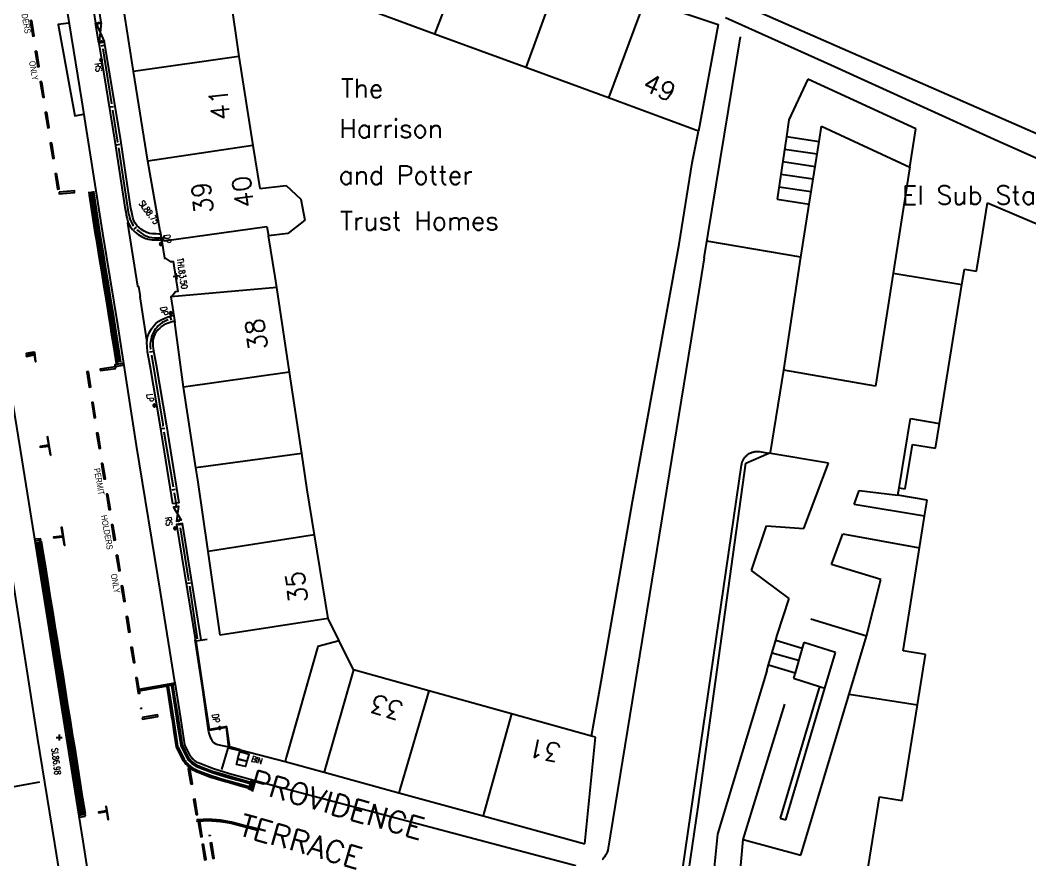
# Model space of a CAD drawing. Extents: x 427500 to 429848, y 434500 to 436505.
# Drawn here: x 429300.9 to 429366, y 435144.8 to 435198.9 of the extents above; entities that cross this region are included whole.
import ezdxf

# ---------------------------------------------------------------- set-up
doc = ezdxf.new("R2010")
doc.units = 0
doc.layers.get('0').update_dxf_attribs({"color": 222})
doc.layers.add('LPTIP_Ex_Base', color=8, linetype='Continuous')
doc.styles.add('ARIAL', font='arial.ttf', dxfattribs={"width": 0.8})
doc.styles.add('MtXpl_Romans', font='romans__.ttf')
doc.styles.get("Standard").update_dxf_attribs({"font": 'romans.shx'})

# ---------------------------------------------------------------- blocks, each defined once
blk = doc.blocks.new('FENCE_UP')
at = {"color": 0, "linetype": 'ByBlock', "flags": 128}
blk.add_lwpolyline([(0, 0.5), (0, -0.5)], dxfattribs=at)
blk = doc.blocks.new('GATE')
at = {"color": 0, "linetype": 'ByBlock', "flags": 128}
for points in [[(-0.450902, 0), (-0.451904, 0.007014), (-0.455912, 0.014028), (-0.460922, 0.019038), (-0.467936, 0.023046), (-0.475952, 0.024048), (-0.482966, 0.023046), (-0.48998, 0.019038), (-0.49499, 0.014028), (-0.498998, 0.007014), (-0.5, 0), (-0.498998, -0.007014), (-0.49499, -0.014028), (-0.48998, -0.019038), (-0.482966, -0.023046), (-0.475952, -0.024048), (-0.467936, -0.023046), (-0.460922, -0.019038), (-0.455912, -0.014028), (-0.451904, -0.007014)], [(-0.475952, 0.024048), (-0.475952, 0.078156), (0.475952, -0.078156), (0.475952, -0.024048)], [(-0.475952, -0.024048), (-0.475952, -0.078156), (0.475952, 0.078156), (0.475952, 0.024048)], [(-0.450902, 0), (-0.451904, -0.007014)], [(0.5, 0), (0.498998, 0.007014), (0.49499, 0.014028), (0.48998, 0.019038), (0.482966, 0.023046), (0.475952, 0.024048), (0.467936, 0.023046), (0.460922, 0.019038), (0.455912, 0.014028), (0.451904, 0.007014), (0.450902, 0), (0.451904, -0.007014), (0.455912, -0.014028), (0.460922, -0.019038), (0.467936, -0.023046), (0.475952, -0.024048), (0.482966, -0.023046), (0.48998, -0.019038), (0.49499, -0.014028), (0.498998, -0.007014)], [(0.5, 0), (0.498998, -0.007014)]]:
    blk.add_lwpolyline(points, dxfattribs=at)
blk = doc.blocks.new('CIRCL')
at = {"color": 0, "linetype": 'ByBlock', "flags": 128}
for points in [[(0.5, 0), (0.475, 0.154), (0.404, 0.293), (0.293, 0.404), (0.154, 0.475), (0, 0.5), (-0.154, 0.475), (-0.293, 0.404), (-0.404, 0.293), (-0.475, 0.154), (-0.5, 0), (-0.475, -0.154), (-0.404, -0.293), (-0.293, -0.404), (-0.154, -0.475), (0, -0.5), (0.154, -0.475), (0.293, -0.404), (0.404, -0.293), (0.475, -0.154)], [(0.5, 0), (0.475, -0.154)]]:
    blk.add_lwpolyline(points, dxfattribs=at)
blk = doc.blocks.new('MH_BANK_L')
at = {"color": 0, "linetype": 'ByBlock', "flags": 128}
for points in [[(-0.19, 0.02005), (-0.5, 0.02005)], [(-0.5, 0.02005), (-0.5, 0.00005)], [(-0.5, 0.01905), (-0.19, 0.01905)], [(-0.5, 0.01795), (-0.19, 0.01795)], [(-0.5, 0.01695), (-0.19, 0.01695)], [(-0.5, 0.01595), (-0.19, 0.01595)], [(-0.5, 0.01495), (-0.19, 0.01495)], [(-0.5, 0.01395), (-0.19, 0.01395)], [(-0.5, 0.01305), (-0.19, 0.01305)], [(-0.5, 0.01205), (-0.19, 0.01205)], [(-0.5, 0.01105), (-0.19, 0.01105)], [(-0.5, 0.01005), (-0.19, 0.01005)], [(-0.5, 0.00905), (-0.19, 0.00905)], [(-0.5, 0.00805), (-0.19, 0.00805)], [(-0.5, 0.00695), (-0.19, 0.00695)], [(-0.5, 0.00595), (-0.19, 0.00595)], [(-0.5, 0.00495), (-0.19, 0.00495)], [(-0.5, 0.00405), (-0.19, 0.00405)], [(-0.5, 0.00295), (-0.19, 0.00295)], [(-0.5, 0.00195), (-0.19, 0.00195)], [(-0.5, 0.00105), (-0.19, 0.00105)], [(-0.5, 0.00005), (-0.19, 0.00005)], [(-0.19, 0.00005), (-0.19, 0.02005)], [(-0.1, -0.04005), (-0.19, 0.02005)], [(-0.19, 0.01905), (-0.101, -0.03995)], [(-0.19, 0.01795), (-0.102, -0.04005)], [(-0.19, 0.01695), (-0.1031, -0.03995)], [(-0.19, 0.01595), (-0.1042, -0.04005)], [(-0.19, 0.01495), (-0.1052, -0.03995)], [(-0.19, 0.01395), (-0.1062, -0.03995)], [(-0.19, 0.01305), (-0.1072, -0.03995)], [(-0.19, 0.01205), (-0.108, -0.03995)], [(-0.19, 0.01105), (-0.109, -0.03995)], [(-0.19, 0.01005), (-0.11, -0.04005)], [(-0.19, 0.00905), (-0.1112, -0.03995)], [(-0.19, 0.00805), (-0.19, 0.00695)], [(-0.19, 0.00805), (-0.1124, -0.04005)], [(-0.19, 0.00695), (-0.1135, -0.03995)], [(-0.19, 0.00595), (-0.1144, -0.03995)], [(-0.19, 0.00495), (-0.1154, -0.03995)], [(-0.19, 0.00405), (-0.1163, -0.03995)], [(-0.19, 0.00295), (-0.1173, -0.03995)], [(-0.19, 0.00195), (-0.1183, -0.03995)], [(-0.19, 0.00105), (-0.1191, -0.04005)], [(-0.19, 0.00005), (-0.12, -0.04005)], [(-0.0601, 0.04005), (-0.11, -0.04005)], [(-0.0601, 0.04005), (-0.109, -0.03995)], [(-0.0601, 0.04005), (-0.108, -0.03995)], [(-0.0601, 0.04005), (-0.1072, -0.03995)], [(-0.0601, 0.04005), (-0.1062, -0.03995)], [(-0.0601, 0.04005), (-0.1058, -0.03085)], [(-0.0601, 0.04005), (-0.1055, -0.03155)], [(-0.0601, 0.04005), (-0.1052, -0.03995)], [(-0.0601, 0.04005), (-0.1042, -0.04005)], [(-0.0601, 0.04005), (-0.1031, -0.03995)], [(-0.0601, 0.04005), (-0.102, -0.04005)], [(-0.0601, 0.04005), (-0.101, -0.03995)], [(-0.0601, 0.04005), (-0.1, -0.04005)], [(-0.0601, 0.04005), (-0.1, -0.04005)], [(-0.04, 0.04005), (-0.0601, 0.04005)], [(0.05, 0.00005), (-0.04, 0.04005)], [(0.07, 0.00005), (0.05, 0.00005)], [(0.12, 0.02005), (0.07, 0.00005)], [(0.5, 0.02005), (0.12, 0.02005)], [(-0.1, -0.04005), (-0.12, -0.04005)], [(-0.1058, -0.03085), (-0.1137, -0.03085)], [(-0.1055, -0.03155), (-0.1127, -0.03155)], [(-0.1059, -0.03225), (-0.1116, -0.03225)], [(-0.1065, -0.03295), (-0.1105, -0.03295)], [(-0.107, -0.03375), (-0.1094, -0.03375)], [(-0.1075, -0.03445), (-0.1083, -0.03445)], [(-0.1055, -0.03155), (-0.1077, -0.03485)]]:
    blk.add_lwpolyline(points, dxfattribs=at)
blk = doc.blocks.new('SPOT')
at = {"color": 0, "linetype": 'ByBlock', "flags": 128}
for points in [[(-0.5, 0), (0.5, 0)], [(0, 0.5), (0, -0.5)]]:
    blk.add_lwpolyline(points, dxfattribs=at)

msp = doc.modelspace()

# ---------------------------------------------------------------- linework, layer by layer
at = {"layer": 'LPTIP_Ex_Base', "color": 251, "true_color": 0x636466}
for p, q in [((429329.974, 435204.277), (429327.594, 435198.047)), ((429335.774, 435202.177), (429333.474, 435195.887)), ((429314.294, 435201.347), (429314.974, 435196.587)), ((429308.174, 435195.637), (429307.414, 435200.477)), ((429327.594, 435198.047), (429322.354, 435199.977)), ((429341.154, 435200.227), (429338.814, 435193.927)), ((429341.154, 435200.227), (429345.898, 435198.671)), ((429347.324, 435199.987), (429368.324, 435190.787)), ((429345.898, 435198.671), (429344.624, 435191.787)), ((429346.362, 435199.121), (429353.155, 435196.055)), ((429333.474, 435195.887), (429327.594, 435198.047)), ((429344.991, 435183.616), (429347.336, 435197.858)), ((429314.974, 435196.587), (429308.174, 435195.637)), ((429314.974, 435196.587), (429315.884, 435190.847)), ((429353.155, 435196.055), (429358.917, 435193.434)), ((429309.104, 435189.837), (429308.174, 435195.637)), ((429338.814, 435193.927), (429333.474, 435195.887)), ((429351.668, 435195.145), (429350.453, 435192.512)), ((429358.643, 435191.925), (429351.668, 435195.145)), ((429344.624, 435191.787), (429338.814, 435193.927)), ((429358.917, 435193.434), (429363.936, 435191.161)), ((429350.453, 435192.512), (429350.294, 435191.441)), ((429352.394, 435191.113), (429352.549, 435192.095)), ((429352.549, 435192.095), (429358.255, 435189.461)), ((429344.204, 435189.747), (429344.624, 435191.787)), ((429350.294, 435191.441), (429349.691, 435187.385)), ((429350.294, 435191.441), (429352.394, 435191.113)), ((429358.255, 435189.461), (429358.643, 435191.925)), ((429315.884, 435190.847), (429309.104, 435189.837)), ((429315.884, 435190.847), (429316.324, 435188.087)), ((429351.753, 435187.063), (429352.394, 435191.113)), ((429363.936, 435191.161), (429373.486, 435186.887)), ((429350.173, 435190.63), (429352.268, 435190.318)), ((429309.897, 435185.322), (429309.104, 435189.837)), ((429343.374, 435184.487), (429344.204, 435189.747)), ((429350.053, 435189.819), (429352.14, 435189.508)), ((429358.255, 435189.461), (429358.238, 435189.355)), ((429349.932, 435189.007), (429352.012, 435188.698)), ((429358.238, 435189.355), (429357.176, 435182.614)), ((429316.324, 435188.087), (429318.024, 435188.287)), ((429318.024, 435188.287), (429318.974, 435187.387)), ((429349.812, 435188.196), (429351.884, 435187.888)), ((429318.974, 435187.387), (429319.224, 435186.037)), ((429349.691, 435187.385), (429351.753, 435187.063)), ((429351.212, 435183.647), (429351.753, 435187.063)), ((429362.867, 435184.726), (429363.271, 435187.154)), ((429363.271, 435187.154), (429372.838, 435183.072)), ((429310.161, 435184.713), (429316.774, 435185.637)), ((429316.774, 435185.637), (429316.874, 435185.037)), ((429319.224, 435186.037), (429318.124, 435185.187)), ((429309.947, 435185.003), (429310.161, 435184.713)), ((429318.124, 435185.187), (429316.874, 435185.037)), ((429317.324, 435182.387), (429316.874, 435185.037)), ((429340.374, 435167.887), (429343.374, 435184.487)), ((429351.212, 435183.647), (429345.167, 435184.682)), ((429362.551, 435182.761), (429362.867, 435184.726)), ((429344.991, 435183.616), (429344.291, 435179.314)), ((429350.117, 435176.368), (429351.212, 435183.647)), ((429317.424, 435181.707), (429317.324, 435182.387)), ((429357.176, 435182.614), (429356.029, 435175.337)), ((429357.176, 435182.614), (429361.61, 435181.9)), ((429361.61, 435181.9), (429361.769, 435182.887)), ((429361.769, 435182.887), (429362.551, 435182.761)), ((429317.424, 435181.707), (429310.581, 435181.09)), ((429318.244, 435176.237), (429317.424, 435181.707)), ((429360.162, 435172.926), (429361.61, 435181.9)), ((429311.394, 435175.277), (429310.838, 435179.443)), ((429344.291, 435179.314), (429338.777, 435145.409)), ((429318.244, 435176.237), (429311.394, 435175.277)), ((429319.024, 435170.997), (429318.244, 435176.237)), ((429349.271, 435171.06), (429350.117, 435176.368)), ((429356.029, 435175.337), (429350.117, 435176.368)), ((429312.204, 435170.067), (429311.394, 435175.277)), ((429357.554, 435168.781), (429358.298, 435173.242)), ((429358.298, 435173.242), (429360.162, 435172.926)), ((429359.905, 435171.33), (429360.162, 435172.926)), ((429357.941, 435168.715), (429358.419, 435171.577)), ((429358.419, 435171.577), (429359.905, 435171.33)), ((429319.024, 435170.997), (429312.204, 435170.067)), ((429319.374, 435168.637), (429319.024, 435170.997)), ((429347.48, 435170.524), (429347.499, 435170.563)), ((429347.499, 435170.563), (429347.519, 435170.601)), ((429347.519, 435170.601), (429347.54, 435170.638)), ((429347.54, 435170.638), (429347.563, 435170.675)), ((429347.563, 435170.675), (429347.588, 435170.71)), ((429347.588, 435170.71), (429347.614, 435170.745)), ((429347.614, 435170.745), (429347.642, 435170.778)), ((429347.642, 435170.778), (429347.671, 435170.81)), ((429347.668, 435170.358), (429349.157, 435171.01)), ((429347.671, 435170.81), (429347.701, 435170.841)), ((429347.701, 435170.841), (429347.732, 435170.87)), ((429347.732, 435170.87), (429347.765, 435170.898)), ((429347.765, 435170.898), (429347.799, 435170.925)), ((429347.799, 435170.925), (429347.834, 435170.95)), ((429347.834, 435170.95), (429347.886, 435170.983)), ((429347.886, 435170.983), (429347.923, 435171.004)), ((429347.923, 435171.004), (429347.962, 435171.023)), ((429347.962, 435171.023), (429348.001, 435171.041)), ((429348.001, 435171.041), (429348.041, 435171.057)), ((429348.041, 435171.057), (429348.082, 435171.071)), ((429348.082, 435171.071), (429348.123, 435171.084)), ((429348.123, 435171.084), (429348.165, 435171.095)), ((429348.165, 435171.095), (429348.207, 435171.104)), ((429348.207, 435171.104), (429348.25, 435171.111)), ((429348.25, 435171.111), (429348.293, 435171.117)), ((429348.293, 435171.117), (429348.336, 435171.12)), ((429348.336, 435171.12), (429348.379, 435171.122)), ((429348.379, 435171.122), (429348.422, 435171.122)), ((429348.422, 435171.122), (429348.465, 435171.12)), ((429348.465, 435171.12), (429348.527, 435171.114)), ((429348.527, 435171.114), (429349.157, 435171.01)), ((429349.157, 435171.01), (429349.271, 435171.06)), ((429353.013, 435170.373), (429349.157, 435171.01)), ((429312.324, 435169.287), (429312.204, 435170.067)), ((429343.206, 435141.5), (429347.4, 435170.234)), ((429344.599, 435148.202), (429347.668, 435170.358)), ((429347.4, 435170.234), (429347.406, 435170.277)), ((429347.406, 435170.277), (429347.414, 435170.319)), ((429347.414, 435170.319), (429347.423, 435170.361)), ((429347.423, 435170.361), (429347.435, 435170.403)), ((429347.435, 435170.403), (429347.448, 435170.444)), ((429347.448, 435170.444), (429347.463, 435170.484)), ((429347.463, 435170.484), (429347.48, 435170.524)), ((429351.409, 435166.157), (429353.013, 435170.373)), ((429312.994, 435164.677), (429312.324, 435169.287)), ((429319.844, 435165.737), (429319.374, 435168.637)), ((429357.479, 435168.3), (429357.554, 435168.781)), ((429357.554, 435168.781), (429357.941, 435168.715)), ((429354.653, 435167.703), (429354.992, 435168.602)), ((429354.992, 435168.602), (429357.479, 435168.3)), ((429359.376, 435167.984), (429357.479, 435168.3)), ((429359.209, 435166.937), (429359.376, 435167.984)), ((429338.334, 435156.287), (429340.374, 435167.887)), ((429359.209, 435166.937), (429354.653, 435167.703)), ((429358.886, 435164.911), (429359.209, 435166.937)), ((429348.043, 435163.45), (429349.016, 435166.331)), ((429349.016, 435166.331), (429351.409, 435166.157)), ((429319.844, 435165.737), (429312.994, 435164.677)), ((429320.724, 435160.337), (429319.844, 435165.737)), ((429353.191, 435163.827), (429353.937, 435165.804)), ((429353.937, 435165.804), (429358.886, 435164.911)), ((429357.824, 435158.261), (429358.886, 435164.911)), ((429313.774, 435159.267), (429312.994, 435164.677)), ((429350.475, 435161.641), (429348.043, 435163.45)), ((429356.371, 435162.873), (429353.191, 435163.827)), ((429355.452, 435159.202), (429356.371, 435162.873)), ((429349.7, 435159.268), (429350.475, 435161.641)), ((429320.724, 435160.337), (429313.774, 435159.267)), ((429321.434, 435158.917), (429320.724, 435160.337)), ((429355.452, 435159.202), (429351.866, 435160.314)), ((429321.434, 435158.917), (429320.074, 435158.537)), ((429322.374, 435157.037), (429321.434, 435158.917)), ((429349.14, 435157.368), (429349.607, 435158.951)), ((429349.607, 435158.951), (429349.7, 435159.268)), ((429349.607, 435158.951), (429351.304, 435158.423)), ((429354.335, 435155.475), (429355.452, 435159.202)), ((429320.074, 435158.537), (429318.034, 435151.387)), ((429351.304, 435158.423), (429350.851, 435156.836)), ((429351.413, 435158.804), (429351.304, 435158.423)), ((429353.455, 435158.161), (429351.413, 435158.804)), ((429359.26, 435158.028), (429357.824, 435158.261)), ((429351.078, 435157.63), (429349.362, 435158.119)), ((429352.773, 435155.858), (429353.455, 435158.161)), ((429358.745, 435154.777), (429359.26, 435158.028)), ((429322.374, 435157.037), (429320.544, 435150.677)), ((429327.234, 435155.677), (429322.374, 435157.037)), ((429349.024, 435156.977), (429345.837, 435146.441)), ((429349.024, 435156.977), (429349.14, 435157.368)), ((429349.14, 435157.368), (429350.851, 435156.836)), ((429337.714, 435152.757), (429338.334, 435156.287)), ((429350.851, 435156.836), (429350.751, 435156.488)), ((429350.751, 435156.488), (429352.435, 435155.963)), ((429327.234, 435155.677), (429325.364, 435149.317)), ((429332.564, 435154.197), (429327.234, 435155.677)), ((429352.435, 435155.963), (429349.893, 435147.462)), ((429350.253, 435147.354), (429352.773, 435155.858)), ((429352.435, 435155.963), (429352.773, 435155.858)), ((429351.223, 435145.088), (429354.335, 435155.475)), ((429354.335, 435155.475), (429358.745, 435154.777)), ((429347.508, 435146.093), (429350.182, 435154.83)), ((429357.768, 435148.604), (429358.745, 435154.777)), ((429332.564, 435154.197), (429330.774, 435147.787)), ((429337.714, 435152.757), (429332.564, 435154.197)), ((429337.29, 435145.822), (429337.974, 435152.687)), ((429337.974, 435152.687), (429337.714, 435152.757)), ((429315.052, 435151.875), (429317.957, 435151.116)), ((429318.034, 435151.387), (429317.957, 435151.116)), ((429317.957, 435151.116), (429320.472, 435150.427)), ((429320.544, 435150.677), (429320.472, 435150.427)), ((429320.472, 435150.427), (429325.302, 435149.105)), ((429336.708, 435144.396), (429316.422, 435149.765)), ((429316.422, 435149.765), (429316.422, 435149.765)), ((429316.422, 435149.765), (429316.422, 435149.765)), ((429316.422, 435149.765), (429316.422, 435149.765)), ((429316.422, 435149.765), (429316.422, 435149.765)), ((429316.422, 435149.765), (429316.422, 435149.765)), ((429316.422, 435149.765), (429316.422, 435149.765)), ((429316.422, 435149.765), (429316.422, 435149.765)), ((429316.422, 435149.765), (429316.422, 435149.765)), ((429325.364, 435149.317), (429325.302, 435149.105)), ((429325.302, 435149.105), (429330.727, 435147.619)), ((429353.888, 435133.923), (429356.29, 435148.845)), ((429356.29, 435148.845), (429357.768, 435148.604)), ((429330.774, 435147.787), (429330.727, 435147.619)), ((429343.602, 435141.374), (429344.599, 435148.202)), ((429330.727, 435147.619), (429337.29, 435145.822)), ((429349.893, 435147.462), (429350.253, 435147.354)), ((429345.837, 435146.441), (429344.968, 435137.594)), ((429346.828, 435138.535), (429347.508, 435146.093)), ((429347.508, 435146.093), (429351.223, 435145.088)), ((429338.704, 435145.22), (429338.674, 435145.16)), ((429338.731, 435145.282), (429338.704, 435145.22)), ((429338.755, 435145.345), (429338.731, 435145.282)), ((429338.777, 435145.409), (429338.755, 435145.345)), ((429338.445, 435144.828), (429338.399, 435144.778)), ((429338.489, 435144.879), (429338.445, 435144.828)), ((429338.531, 435144.932), (429338.489, 435144.879)), ((429338.57, 435144.987), (429338.531, 435144.932)), ((429338.607, 435145.043), (429338.57, 435144.987)), ((429338.642, 435145.101), (429338.607, 435145.043)), ((429338.674, 435145.16), (429338.642, 435145.101))]:
    msp.add_line(p, q, dxfattribs=at)
at = {"layer": 'LPTIP_Ex_Base', "color": 251, "true_color": 0x636466, "flags": 128}
for points in [[(429306.097, 435198.813), (429305.428, 435203.07), (429305.113, 435205.108)], [(429304.741, 435205.044), (429305.053, 435203.009), (429305.721, 435198.754), (429306.097, 435198.813)], [(429303.644, 435201.102), (429304.823, 435193.806), (429306.174, 435185.196), (429307.137, 435179.302), (429308.353, 435171.509), (429309.927, 435161.921), (429310.831, 435156.258), (429310.837, 435156.229), (429311.206, 435153.913), (429311.463, 435152.203)], [(429294.407, 435200.249), (429295.734, 435191.966), (429297.003, 435183.972), (429298.158, 435176.567), (429299.171, 435170.463), (429300.666, 435160.947), (429301.956, 435152.686), (429303.075, 435145.824), (429304.729, 435135.539), (429306.205, 435126.162), (429307.43, 435118.654), (429308.759, 435110.18), (429310.228, 435101.189), (429310.769, 435097.825), (429310.796, 435097.675), (429311.027, 435095.682)], [(429301.613, 435198.917), (429301.514, 435198.901), (429301.677, 435197.914), (429301.775, 435197.931), (429301.613, 435198.917)], [(429304.007, 435198.743), (429303.309, 435198.655), (429304.401, 435192.765), (429304.951, 435192.878)], [(429305.943, 435197.469), (429305.721, 435198.752)], [(429305.916, 435198.819), (429305.916, 435198.819)], [(429309.915, 435185.141), (429309.821, 435185.147), (429309.629, 435185.15), (429309.417, 435185.16), (429309.212, 435185.188), (429309.038, 435185.239), (429308.875, 435185.321), (429308.701, 435185.431), (429308.536, 435185.56), (429308.391, 435185.701), (429308.278, 435185.841), (429308.196, 435186.006), (429308.132, 435186.214), (429308.083, 435186.437), (429308.046, 435186.643), (429308.015, 435186.788), (429307.351, 435191.171), (429306.306, 435197.526), (429305.931, 435197.464), (429306.976, 435191.112), (429307.641, 435186.72), (429307.673, 435186.57), (429307.71, 435186.363), (429307.764, 435186.118), (429307.842, 435185.864), (429307.956, 435185.636), (429308.109, 435185.445), (429308.286, 435185.273), (429308.482, 435185.12), (429308.687, 435184.99), (429308.899, 435184.884), (429309.133, 435184.815), (429309.382, 435184.782), (429309.616, 435184.77), (429309.809, 435184.767), (429309.968, 435184.756)], [(429306.139, 435197.487), (429306.139, 435197.487)], [(429301.938, 435196.944), (429301.839, 435196.928), (429302.001, 435195.941), (429302.099, 435195.957), (429301.938, 435196.944)], [(429306.2, 435197.092), (429306.756, 435193.535)], [(429302.261, 435194.97), (429302.163, 435194.954), (429302.324, 435193.967), (429302.423, 435193.984), (429302.261, 435194.97)], [(429302.585, 435192.997), (429302.486, 435192.981), (429302.648, 435191.994), (429302.747, 435192.01), (429302.585, 435192.997)], [(429306.818, 435193.14), (429307.12, 435191.202), (429307.139, 435191.096), (429307.139, 435191.096)], [(429302.905, 435191.022), (429302.806, 435191.006), (429302.964, 435190.019), (429303.062, 435190.035), (429302.905, 435191.022)], [(429307.2, 435190.7), (429307.862, 435186.422), (429307.889, 435186.331), (429307.924, 435186.207), (429307.967, 435186.066), (429308.02, 435185.924), (429308.082, 435185.798), (429308.154, 435185.688), (429308.154, 435185.688)], [(429303.22, 435189.047), (429303.121, 435189.031), (429303.279, 435188.044), (429303.378, 435188.06), (429303.22, 435189.047)], [(429303.373, 435187.841), (429303.382, 435187.741), (429304.378, 435187.832), (429304.369, 435187.931), (429303.373, 435187.841)], [(429307.075, 435176.78), (429306.921, 435177.769), (429306.767, 435178.757), (429306.693, 435179.231), (429306.609, 435179.744), (429306.448, 435180.731), (429306.287, 435181.718), (429306.125, 435182.704), (429305.964, 435183.691), (429305.803, 435184.678), (429305.73, 435185.125), (429305.645, 435185.666), (429305.643, 435185.677), (429305.494, 435186.655), (429305.344, 435187.643), (429305.311, 435187.858), (429305.311, 435187.858)], [(429307.174, 435176.796), (429307.02, 435177.784), (429306.866, 435178.772), (429306.792, 435179.247), (429306.708, 435179.76), (429306.547, 435180.747), (429306.385, 435181.734), (429306.224, 435182.721), (429306.063, 435183.707), (429305.902, 435184.694), (429305.829, 435185.14), (429305.744, 435185.682), (429305.742, 435185.692), (429305.593, 435186.67), (429305.442, 435187.659), (429305.41, 435187.873), (429305.41, 435187.873)], [(429307.266, 435176.856), (429307.112, 435177.844), (429306.957, 435178.833), (429306.89, 435179.262), (429306.799, 435179.82), (429306.638, 435180.806), (429306.477, 435181.793), (429306.316, 435182.78), (429306.154, 435183.767), (429305.993, 435184.754), (429305.927, 435185.156), (429305.839, 435185.719), (429305.836, 435185.743), (429305.692, 435186.732), (429305.548, 435187.722), (429305.522, 435187.896), (429305.522, 435187.896)], [(429307.364, 435176.872), (429307.21, 435177.86), (429307.056, 435178.848), (429306.989, 435179.278), (429306.898, 435179.836), (429306.737, 435180.823), (429306.576, 435181.81), (429306.414, 435182.796), (429306.253, 435183.783), (429306.092, 435184.77), (429306.026, 435185.172), (429305.938, 435185.735), (429305.935, 435185.757), (429305.791, 435186.747), (429305.647, 435187.736), (429305.621, 435187.911), (429305.621, 435187.911)], [(429307.82, 435185.875), (429307.786, 435185.848), (429308.439, 435181.781), (429308.508, 435181.768), (429308.607, 435181.12), (429308.586, 435181.085), (429309.007, 435178.291), (429309.041, 435178.282)], [(429308.4, 435185.373), (429308.427, 435185.389), (429308.535, 435185.301), (429308.656, 435185.216), (429308.787, 435185.134), (429308.927, 435185.059), (429309.069, 435184.996), (429309.21, 435184.948), (429309.362, 435184.92), (429309.528, 435184.909), (429309.689, 435184.908), (429309.828, 435184.911), (429309.925, 435184.911)], [(429309.897, 435185.322), (429310.17, 435183.583), (429310.216, 435183.585), (429310.538, 435183.369), (429310.735, 435183.377), (429311.039, 435181.447), (429310.876, 435181.422), (429310.642, 435181.11), (429310.581, 435181.09), (429310.838, 435179.443)], [(429299.302, 435180.756), (429299.425, 435180.113), (429299.691, 435178.561), (429300.965, 435170.589), (429302.454, 435161.317), (429303.807, 435152.835), (429304.9, 435145.979), (429306.474, 435135.907), (429307.966, 435126.477), (429309.228, 435118.827), (429310.585, 435110.52), (429312.03, 435101.4), (429312.607, 435097.91), (429313.347, 435093.437), (429314.275, 435087.551), (429315.564, 435079.66), (429315.682, 435078.753)], [(429310.721, 435167.752), (429309.899, 435172.843), (429309.255, 435176.639), (429309.086, 435177.555), (429309.049, 435177.89), (429309.036, 435178.132), (429309.048, 435178.323), (429309.085, 435178.489), (429309.142, 435178.662), (429309.223, 435178.853), (429309.33, 435179.036), (429309.459, 435179.205), (429309.604, 435179.358), (429309.767, 435179.497), (429309.968, 435179.618), (429310.197, 435179.718), (429310.422, 435179.799), (429310.613, 435179.862), (429310.743, 435179.908)], [(429310.787, 435179.755), (429310.787, 435179.755)], [(429310.413, 435179.615), (429310.343, 435179.591), (429310.166, 435179.514), (429310.016, 435179.43), (429309.892, 435179.338), (429309.777, 435179.235), (429309.673, 435179.125), (429309.581, 435179.01), (429309.501, 435178.894), (429309.436, 435178.773), (429309.385, 435178.646), (429309.345, 435178.517), (429309.313, 435178.39), (429309.288, 435178.269), (429309.269, 435178.172), (429309.256, 435178.095), (429309.252, 435178.014), (429309.258, 435177.902), (429309.275, 435177.735), (429309.275, 435177.735)], [(429310.816, 435179.529), (429310.736, 435179.502), (429310.546, 435179.44), (429310.338, 435179.365), (429310.142, 435179.279), (429309.989, 435179.187), (429309.865, 435179.082), (429309.749, 435178.959), (429309.647, 435178.824), (429309.563, 435178.682), (429309.498, 435178.529), (429309.452, 435178.389), (429309.426, 435178.27), (429309.417, 435178.13), (429309.428, 435177.921), (429309.462, 435177.61), (429309.629, 435176.705), (429310.274, 435172.905), (429311.097, 435167.812), (429310.721, 435167.752)], [(429309.339, 435177.34), (429310.061, 435172.88), (429310.073, 435172.784), (429310.073, 435172.784)], [(429307.036, 435176.472), (429307.022, 435176.571), (429306.031, 435176.438), (429306.044, 435176.339), (429307.036, 435176.472)], [(429305.264, 435176.275), (429305.165, 435176.259), (429305.322, 435175.271), (429305.421, 435175.287), (429305.264, 435176.275)], [(429305.578, 435174.3), (429305.48, 435174.284), (429305.637, 435173.296), (429305.736, 435173.312), (429305.578, 435174.3)], [(429305.893, 435172.325), (429305.794, 435172.309), (429305.952, 435171.321), (429306.05, 435171.337), (429305.893, 435172.325)], [(429310.138, 435172.39), (429310.725, 435168.838)], [(429306.208, 435170.35), (429306.109, 435170.334), (429306.141, 435170.133), (429306.268, 435169.346), (429306.367, 435169.362), (429306.208, 435170.35)], [(429306.527, 435168.375), (429306.428, 435168.359), (429306.588, 435167.372), (429306.687, 435167.388), (429306.527, 435168.375)], [(429310.79, 435168.443), (429310.92, 435167.657)], [(429306.847, 435166.401), (429306.748, 435166.385), (429306.908, 435165.398), (429307.007, 435165.414), (429306.847, 435166.401)], [(429312.546, 435158.97), (429311.329, 435166.472), (429310.954, 435166.412), (429312.176, 435158.901)], [(429311.123, 435166.59), (429311.123, 435166.59)], [(429311.186, 435166.195), (429311.723, 435162.82), (429311.723, 435162.82)], [(429304.778, 435147.701), (429304.621, 435148.689), (429304.464, 435149.676), (429304.307, 435150.664), (429304.15, 435151.651), (429303.993, 435152.639), (429303.956, 435152.876), (429303.835, 435153.626), (429303.675, 435154.613), (429303.516, 435155.601), (429303.356, 435156.588), (429303.197, 435157.575), (429303.037, 435158.562), (429302.878, 435159.549), (429302.718, 435160.537), (429302.559, 435161.524), (429302.399, 435162.511), (429302.24, 435163.498), (429302.08, 435164.485), (429301.955, 435165.261), (429301.955, 435165.261)], [(429304.877, 435147.717), (429304.72, 435148.704), (429304.563, 435149.692), (429304.406, 435150.679), (429304.249, 435151.667), (429304.092, 435152.655), (429304.055, 435152.892), (429303.933, 435153.642), (429303.774, 435154.629), (429303.614, 435155.616), (429303.455, 435156.604), (429303.295, 435157.591), (429303.136, 435158.578), (429302.976, 435159.565), (429302.817, 435160.552), (429302.657, 435161.54), (429302.498, 435162.527), (429302.338, 435163.514), (429302.179, 435164.501), (429302.053, 435165.277), (429302.053, 435165.277)], [(429304.977, 435147.727), (429304.82, 435148.714), (429304.663, 435149.702), (429304.506, 435150.689), (429304.349, 435151.677), (429304.192, 435152.665), (429304.153, 435152.908), (429304.033, 435153.652), (429303.873, 435154.639), (429303.713, 435155.626), (429303.553, 435156.613), (429303.394, 435157.6), (429303.234, 435158.588), (429303.074, 435159.575), (429302.914, 435160.562), (429302.754, 435161.549), (429302.595, 435162.536), (429302.435, 435163.523), (429302.275, 435164.51), (429302.144, 435165.317), (429302.144, 435165.317)], [(429305.075, 435147.742), (429304.918, 435148.73), (429304.761, 435149.718), (429304.605, 435150.705), (429304.448, 435151.693), (429304.291, 435152.68), (429304.252, 435152.924), (429304.132, 435153.668), (429303.972, 435154.655), (429303.812, 435155.642), (429303.652, 435156.629), (429303.492, 435157.616), (429303.333, 435158.603), (429303.173, 435159.591), (429303.013, 435160.578), (429302.853, 435161.565), (429302.693, 435162.552), (429302.533, 435163.539), (429302.374, 435164.526), (429302.243, 435165.333), (429302.243, 435165.333)], [(429307.166, 435164.427), (429307.068, 435164.411), (429307.228, 435163.424), (429307.326, 435163.44), (429307.166, 435164.427)], [(429307.486, 435162.452), (429307.388, 435162.436), (429307.547, 435161.449), (429307.646, 435161.465), (429307.486, 435162.452)], [(429311.782, 435162.425), (429312.285, 435159.028)], [(429307.802, 435160.477), (429307.703, 435160.462), (429307.858, 435159.474), (429307.957, 435159.489), (429307.802, 435160.477)], [(429312.131, 435158.966), (429312.605, 435155.903), (429312.992, 435153.133), (429313.007, 435153.054), (429313.034, 435152.944), (429313.073, 435152.817), (429313.121, 435152.692), (429313.178, 435152.586), (429313.228, 435152.5), (429313.274, 435152.425), (429313.336, 435152.355), (429313.436, 435152.287), (429313.595, 435152.218), (429314.295, 435152.061)], [(429313.069, 435153.195), (429312.8, 435154.991), (429312.216, 435158.908), (429312.923, 435159.022)], [(429308.112, 435158.501), (429308.013, 435158.486), (429308.168, 435157.498), (429308.267, 435157.514), (429308.112, 435158.501)], [(429308.422, 435156.526), (429308.323, 435156.51), (429308.478, 435155.522), (429308.577, 435155.538), (429308.422, 435156.526)], [(429310.32, 435155.968), (429310.478, 435154.981), (429310.636, 435153.993), (429310.662, 435153.828), (429310.786, 435153.005), (429310.931, 435152.061), (429310.957, 435152.007), (429311.361, 435151.189), (429311.414, 435151.126), (429311.426, 435151.113), (429311.456, 435151.077), (429311.507, 435151.018), (429311.56, 435150.957), (429311.607, 435150.905), (429311.64, 435150.87), (429311.672, 435150.835), (429311.721, 435150.789), (429311.779, 435150.741), (429311.833, 435150.703), (429311.873, 435150.674), (429311.924, 435150.639), (429312.003, 435150.59), (429312.103, 435150.538), (429312.217, 435150.486), (429312.233, 435150.479), (429313.151, 435150.123), (429313.155, 435150.121), (429314.113, 435149.834), (429314.208, 435149.805), (429315.077, 435149.564), (429315.666, 435149.4), (429315.666, 435149.4)], [(429310.419, 435155.984), (429310.577, 435154.996), (429310.735, 435154.009), (429310.761, 435153.844), (429310.885, 435153.02), (429311.02, 435152.105), (429311.047, 435152.051), (429311.437, 435151.254), (429311.49, 435151.191), (429311.502, 435151.177), (429311.532, 435151.142), (429311.583, 435151.083), (429311.635, 435151.022), (429311.681, 435150.972), (429311.713, 435150.938), (429311.745, 435150.903), (429311.79, 435150.861), (429311.843, 435150.818), (429311.891, 435150.784), (429311.931, 435150.756), (429311.982, 435150.721), (429312.055, 435150.675), (429312.149, 435150.627), (429312.258, 435150.577), (429312.269, 435150.572), (429313.185, 435150.217), (429314.142, 435149.929), (429314.236, 435149.901), (429315.104, 435149.66), (429315.693, 435149.496), (429315.693, 435149.496)], [(429310.617, 435156.015), (429310.774, 435155.028), (429310.932, 435154.04), (429310.959, 435153.874), (429311.082, 435153.052), (429311.22, 435152.151), (429311.266, 435152.058), (429311.614, 435151.355), (429311.643, 435151.321), (429311.685, 435151.271), (429311.734, 435151.214), (429311.762, 435151.181), (429311.784, 435151.155), (429311.827, 435151.108), (429311.858, 435151.075), (429311.886, 435151.046), (429311.919, 435151.014), (429311.961, 435150.98), (429312.006, 435150.948), (429312.046, 435150.92), (429312.089, 435150.889), (429312.151, 435150.851), (429312.234, 435150.808), (429312.347, 435150.756), (429312.62, 435150.65), (429313.252, 435150.405), (429313.565, 435150.312), (429314.291, 435150.093), (429314.525, 435150.028), (429315.488, 435149.761), (429315.746, 435149.689), (429315.746, 435149.689)], [(429310.715, 435156.031), (429310.873, 435155.044), (429311.031, 435154.056), (429311.057, 435153.89), (429311.181, 435153.067), (429311.31, 435152.196), (429311.356, 435152.102), (429311.69, 435151.42), (429311.719, 435151.385), (429311.761, 435151.336), (429311.81, 435151.278), (429311.837, 435151.247), (429311.858, 435151.223), (429311.901, 435151.176), (429311.931, 435151.143), (429311.958, 435151.115), (429311.988, 435151.086), (429312.024, 435151.057), (429312.063, 435151.03), (429312.103, 435151.002), (429312.147, 435150.971), (429312.204, 435150.936), (429312.281, 435150.896), (429312.388, 435150.847), (429312.656, 435150.744), (429313.281, 435150.501), (429313.593, 435150.407), (429314.319, 435150.189), (429314.551, 435150.125), (429315.515, 435149.857), (429315.773, 435149.785), (429315.773, 435149.785)], [(429308.732, 435154.55), (429308.633, 435154.534), (429308.633, 435154.534)], [(429308.74, 435153.961), (429308.757, 435153.863), (429309.742, 435154.034), (429309.725, 435154.132), (429308.74, 435153.961)], [(429313.081, 435153.209), (429314.12, 435153.379), (429314.18, 435153.388), (429314.206, 435153.219), (429314.378, 435152.056)], [(429313.101, 435153.15), (429314.148, 435153.346), (429314.311, 435152.006), (429315.005, 435151.836)], [(429311.463, 435152.203), (429311.804, 435151.517)], [(429314.253, 435151.979), (429313.846, 435150.608)], [(429315.052, 435151.875), (429314.38, 435152.059)], [(429316.422, 435149.765), (429314.361, 435150.334), (429313.332, 435150.643), (429312.445, 435150.986), (429312.345, 435151.032), (429312.276, 435151.068), (429312.228, 435151.098), (429312.189, 435151.125), (429312.15, 435151.152), (429312.113, 435151.178), (429312.086, 435151.2), (429312.064, 435151.221), (429312.041, 435151.246), (429312.011, 435151.278), (429311.971, 435151.322), (429311.923, 435151.377), (429311.875, 435151.433), (429311.833, 435151.483), (429311.804, 435151.517)], [(429311.876, 435149.663), (429311.975, 435149.68), (429311.805, 435150.665), (429311.706, 435150.648), (429311.876, 435149.663)], [(429315.626, 435149.288), (429315.793, 435149.904), (429315.793, 435149.904)], [(429315.722, 435149.262), (429315.889, 435149.878), (429315.889, 435149.878)], [(429312.216, 435147.692), (429312.315, 435147.709), (429312.145, 435148.694), (429312.046, 435148.677), (429312.216, 435147.692)], [(429316.2, 435146.779), (429315.231, 435147.026), (429314.492, 435147.214), (429314.254, 435147.256), (429313.807, 435147.335), (429313.259, 435147.384), (429313.178, 435147.391), (429312.67, 435147.378), (429312.26, 435147.37), (429312.26, 435147.37)], [(429316.175, 435146.682), (429315.206, 435146.929), (429314.475, 435147.115), (429314.237, 435147.157), (429313.798, 435147.235), (429313.25, 435147.284), (429313.169, 435147.291), (429312.673, 435147.278), (429312.262, 435147.27), (429312.262, 435147.27)], [(429312.451, 435147.269), (429312.352, 435147.252), (429312.516, 435146.266), (429312.615, 435146.282), (429312.451, 435147.269)], [(429313.042, 435146.344), (429313.141, 435146.361), (429313.141, 435146.361)], [(429313.285, 435144.864), (429313.383, 435144.88), (429313.221, 435145.867), (429313.123, 435145.851), (429313.285, 435144.864)], [(429312.696, 435145.789), (429312.598, 435145.772), (429312.761, 435144.786), (429312.86, 435144.802), (429312.696, 435145.789)]]:
    msp.add_lwpolyline(points, dxfattribs=at)
for points in [[(429301.759, 435177.348), (429301.749, 435177.397), (429301.254, 435177.292), (429301.264, 435177.243)], [(429301.732, 435177.471), (429301.724, 435177.52), (429301.255, 435177.435), (429301.264, 435177.386)], [(429301.823, 435176.928), (429301.873, 435176.934), (429301.803, 435177.509), (429301.753, 435177.503)], [(429307.484, 435176.689), (429307.467, 435176.788), (429306.975, 435176.703), (429306.992, 435176.605)], [(429302.791, 435170.888), (429302.84, 435170.895), (429302.658, 435172.055), (429302.609, 435172.047)], [(429302.69, 435171.47), (429302.683, 435171.52), (429302.148, 435171.446), (429302.155, 435171.397)], [(429303.701, 435165.072), (429303.751, 435165.08), (429303.568, 435166.22), (429303.518, 435166.212)], [(429301.808, 435165.464), (429301.816, 435165.364), (429302.189, 435165.394), (429302.181, 435165.493)], [(429303.575, 435165.61), (429303.569, 435165.66), (429303.026, 435165.598), (429303.032, 435165.548)], [(429310.85, 435156.08), (429310.833, 435156.178), (429308.515, 435155.77), (429308.533, 435155.672)], [(429315.504, 435151.141), (429315.628, 435151.567), (429315.016, 435151.744), (429314.893, 435151.318)], [(429314.824, 435150.926), (429314.904, 435151.274), (429315.489, 435151.14), (429315.41, 435150.792)], [(429306.428, 435147.89), (429306.419, 435147.939), (429305.924, 435147.853), (429305.933, 435147.803)], [(429306.442, 435148.219), (429306.393, 435148.212), (429306.511, 435147.39), (429306.56, 435147.397)], [(429305.083, 435147.606), (429305.065, 435147.704), (429304.667, 435147.631), (429304.685, 435147.532)]]:
    msp.add_lwpolyline(points, close=True, dxfattribs=at)

# ---------------------------------------------------------------- block references
at = {"layer": 'LPTIP_Ex_Base', "color": 251, "true_color": 0x636466}
for name, p, xscale, yscale, zscale, rotation in [('GATE', (429306.025, 435198.148), 1.273253, 2, 1.273253, 278.984665), ('FENCE_UP', (429306.169, 435197.289), 0.2, 0.2, 0.2, 278.875509), ('CIRCL', (429306.092, 435196.374), 0.16, 0.16, 0.16, 278.9592289999999), ('FENCE_UP', (429306.787, 435193.337), 0.2, 0.2, 0.2, 278.875509), ('FENCE_UP', (429307.17, 435190.898), 0.2, 0.2, 0.2, 278.789835), ('FENCE_UP', (429308.277, 435185.531), 0.2, 0.2, 0.2, 307.892562), ('SPOT', (429310.042, 435184.874), 0.4, 0.4, 0.4, 306.402901), ('CIRCL', (429309.939, 435184.504), 0.16, 0.16, 0.16, 278.134835), ('SPOT', (429310.93, 435182.423), 0.4, 0.4, 0.4, 279.051941), ('CIRCL', (429310.576, 435180.045), 0.16, 0.16, 0.16, 101.350537), ('FENCE_UP', (429310.6, 435179.685), 0.2, 0.2, 0.2, 200.518185), ('FENCE_UP', (429309.307, 435177.538), 0.2, 0.2, 0.2, 279.202988), ('CIRCL', (429309.517, 435174.083), 0.16, 0.16, 0.16, 114.840794), ('FENCE_UP', (429310.105, 435172.587), 0.2, 0.2, 0.2, 279.379125), ('FENCE_UP', (429310.757, 435168.641), 0.2, 0.2, 0.2, 279.379125), ('GATE', (429311.012, 435167.111), 0.971746, 2, 0.971746, 281.514286), ('CIRCL', (429310.854, 435166.168), 0.16, 0.16, 0.16, 278.9592289999999), ('FENCE_UP', (429311.154, 435166.392), 0.2, 0.2, 0.2, 279.053513), ('FENCE_UP', (429311.753, 435162.622), 0.2, 0.2, 0.2, 278.424503), ('CIRCL', (429313.731, 435153.286), 0.16, 0.16, 0.16, 96.92573599999997), ('MH_BANK_L', (429298.894, 435148.991), 6.633362, 10, 6.633362, 10.334503)]:
    msp.add_blockref(name, p, dxfattribs=dict(at, xscale=xscale, yscale=yscale, zscale=zscale, rotation=rotation))
at = {"layer": 'LPTIP_Ex_Base', "color": 251, "true_color": 0x636466, "xscale": 0.4, "yscale": 0.4, "zscale": 0.4}
msp.add_blockref('SPOT', (429303.381, 435152.67), dxfattribs=at)

# ---------------------------------------------------------------- texts
at = {"layer": 'LPTIP_Ex_Base', "color": 251, "true_color": 0x636466, "style": 'ARIAL', "width": 0.8}
for s, p in [('HOLDERS', (429300.776, 435200.266)), ('ONLY', (429301.434, 435196.277)), ('PERMIT', (429305.612, 435170.006)), ('HOLDERS', (429306.069, 435166.984)), ('ONLY', (429306.709, 435163.2))]:
    msp.add_text(s, height=0.4, rotation=-79.85445, dxfattribs=at).set_placement(p)
at = {"layer": 'LPTIP_Ex_Base', "color": 251, "true_color": 0x636466, "width": 0.8}
for s, rotation, p in [('RS', -80.38778, (429305.678, 435196.13)), ('SL88.75', -53.5971, (429308.505, 435187.125)), ('DP', 278.2464, (429310.122, 435185.076)), ('THL83.50', -80.94806, (429310.968, 435183.545)), ('DP', 280.49139, (429309.909, 435180.414)), ('LP', -82.34222, (429309.013, 435174.797)), ('RS', -79.9275, (429310.21, 435166.848)), ('DP', 279.00861, (429313.25, 435154.152)), ('SL86.98', 276.84243, (429302.892, 435151.971)), ('BIN', -16.02028, (429315.744, 435151.12))]:
    msp.add_text(s, height=0.4, rotation=rotation, dxfattribs=at).set_placement(p)
at = {"layer": 'LPTIP_Ex_Base', "color": 251, "true_color": 0x636466, "style": 'MtXpl_Romans'}
for s, p in [('The', (429321.555, 435193.948)), ('Harrison', (429321.448, 435191.348)), ('and Potter', (429321.405, 435188.348)), ('El Sub Sta', (429357.754, 435187.051)), ('Trust Homes', (429321.505, 435185.398))]:
    msp.add_text(s, height=1.2, dxfattribs=at).set_placement(p)
for s, height, rotation, p in [('49', 1.2, 336.2, (429340.927, 435194.461)), ('41', 1.2, 96.1, (429314.428, 435192.562)), ('39', 1.2, 96.9, (429313.332, 435186.537)), ('40', 1.2, 97.5, (429315.963, 435186.926)), ('38', 1.2, 98.7, (429316.838, 435177.742)), ('35', 1.2, 98, (429319.424, 435161.44)), ('33', 1.2, 163.1, (429325.678, 435154.89)), ('31', 1.2, 168.5, (429335.839, 435152.229)), ('PROVIDENCE', 1.4, 343.9, (429315.604, 435149.257)), ('TERRACE', 1.4, 343.9, (429314.88, 435146.406))]:
    msp.add_text(s, height=height, rotation=rotation, dxfattribs=at).set_placement(p)

doc.saveas('drawing.dxf')
